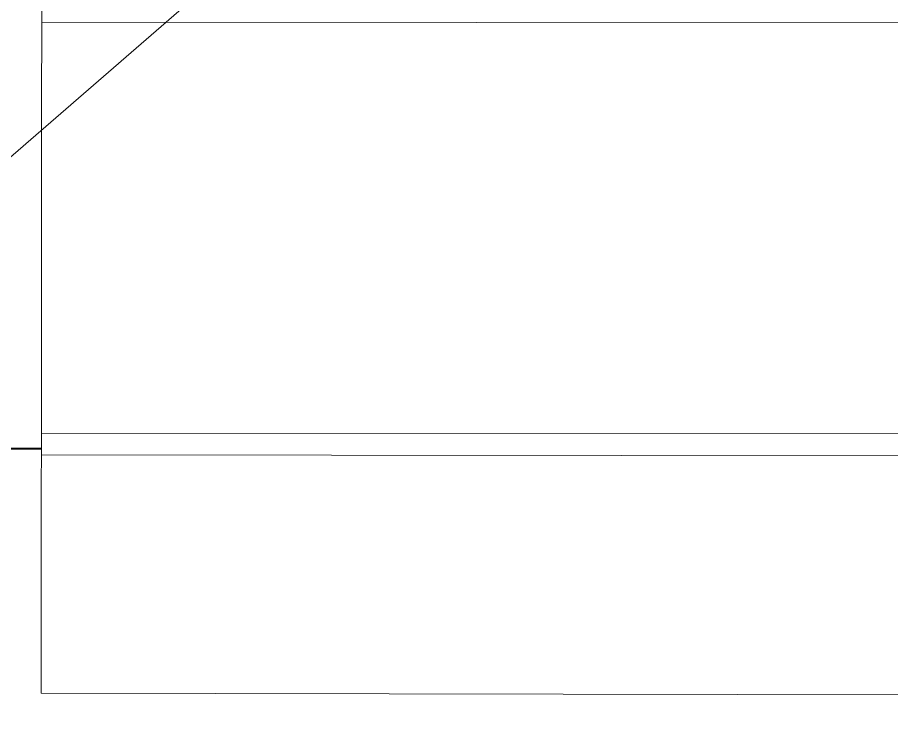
# Model space of a CAD drawing. Header units: metres. Extents: x -1161 to -1081, y 0 to 563.
# Drawn here: x -1111.196 to -1110.478, y 509.266 to 509.842 of the extents above; entities that cross this region are included whole.
import ezdxf

# ---------------------------------------------------------------- set-up
doc = ezdxf.new("R2010")
doc.units = ezdxf.units.M
doc.linetypes.add('JacobsDash', pattern=[0.0045, 0.003, -0.0015])
for name, color, linetype, lineweight in [('A-FLOR', 7, 'Continuous', 50), ('G-ANNO-DIMS', 7, 'Continuous', 9), ('S-BEAM', 7, 'Continuous', 50), ('S-BEAM-HDLN', 7, 'JacobsDash', 18)]:
    doc.layers.add(name, color=color, linetype=linetype, lineweight=lineweight)

# ---------------------------------------------------------------- blocks, each defined once
blk = doc.blocks.new('03_SFR_ACS_Abutment_BR08_Retaining wall CS - ABUTMENT SOUTH WEST_B08-7985321-DRG-2873121 - DECK SLAB GENERAL ARRANGEMENT PLAN')
at = {"layer": 'S-BEAM', "color": 252, "true_color": 0x888888}
blk.add_line((-1111.17675, 509.4874), (-1111.31737, 509.48771), dxfattribs=at)

msp = doc.modelspace()

# ---------------------------------------------------------------- linework, layer by layer
at = {"layer": 'A-FLOR', "color": 9, "lineweight": 18, "true_color": 0xc3c3c3}
for p, q in [((-1101.40324, 509.83043), (-1111.17647, 509.8378)), ((-1111.17674, 509.50011), (-1101.40384, 509.49213)), ((-1111.17675, 509.48231), (-1101.40387, 509.47416)), ((-1111.1769, 509.2867), (-1101.40424, 509.26583))]:
    msp.add_line(p, q, dxfattribs=at)
at = {"layer": 'A-FLOR', "color": 9, "lineweight": 18, "true_color": 0xc3c3c3, "flags": 128}
for points in [[(-1111.17647, 509.8378), (-1111.17647, 509.84538), (-1111.17646, 509.85297)], [(-1111.17674, 509.50011), (-1111.17668, 509.56765), (-1111.17663, 509.63518), (-1111.17658, 509.70272), (-1111.17653, 509.77026), (-1111.17647, 509.8378)], [(-1111.17675, 509.48231), (-1111.17674, 509.49121), (-1111.17674, 509.50011)], [(-1111.1769, 509.2867), (-1111.17689, 509.30844), (-1111.17687, 509.33018), (-1111.17685, 509.35192), (-1111.17684, 509.37365), (-1111.17682, 509.39539), (-1111.1768, 509.41712), (-1111.17678, 509.43885), (-1111.17677, 509.46058), (-1111.17675, 509.48231)]]:
    msp.add_lwpolyline(points, dxfattribs=at)
at = {"layer": 'G-ANNO-DIMS', "lineweight": 18}
msp.add_line((-1111.40331, 509.5528), (-1110.55895, 510.28435), dxfattribs=at)

# ---------------------------------------------------------------- block references
at = {"layer": 'S-BEAM-HDLN', "color": 252, "true_color": 0x888888}
msp.add_blockref('03_SFR_ACS_Abutment_BR08_Retaining wall CS - ABUTMENT SOUTH WEST_B08-7985321-DRG-2873121 - DECK SLAB GENERAL ARRANGEMENT PLAN', (0, 0), dxfattribs=at)

doc.saveas('drawing.dxf')
